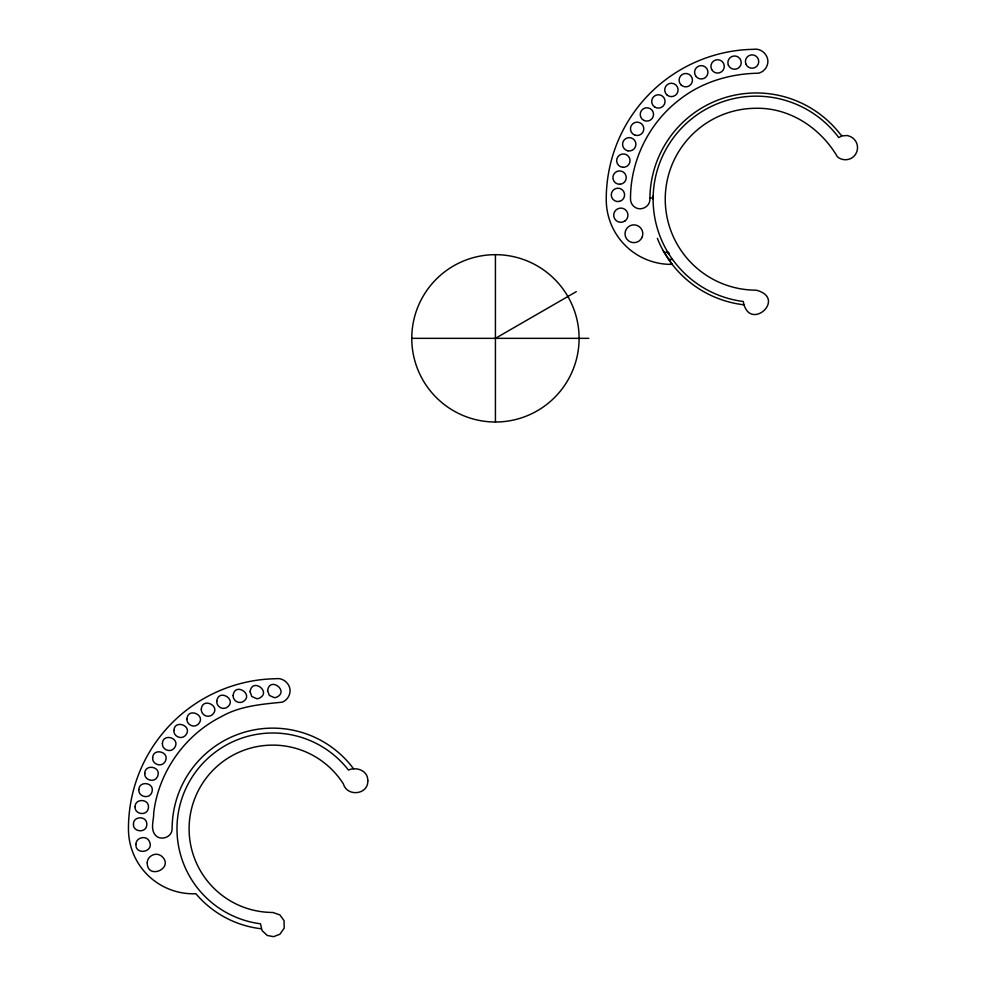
<?xml version="1.0" encoding="UTF-8"?>
<svg xmlns="http://www.w3.org/2000/svg" width="986" height="986" viewBox="0 0 986 986"><rect width="100%" height="100%" fill="white"/><g stroke="black" fill="none" stroke-linecap="round" stroke-linejoin="round"><path stroke-width="1.48" d="M653.126 199.234L653.176 195.992M663.048 250.432L672.205 264.371A64.817 64.817 0 0 1 606.254 198.543L606.316 194.525A149.921 149.921 0 0 1 742.002 49.966L742.495 49.916A153.434 153.434 0 0 1 753.649 49.325C762.314 47.784 770.399 57.015 767.157 65.347C765.875 69.217 762.498 72.298 758.517 73.21C730.17 73.63 701.564 82.06 679.157 99.919C648.862 123.127 630.362 160.792 630.51 198.925C630.424 202.192 632.137 205.421 634.873 207.183C640.432 211.177 649.133 207.257 649.811 200.441A9.7 9.7 0 0 0 649.848 198.013L649.959 195.894A106.291 106.291 0 0 1 840.171 134.084C841.847 137.757 846.506 134.121 849.575 136.253C852.2 137.202 854.468 139.1 855.873 141.516C858.892 146.47 857.647 153.446 853.087 157.02C848.675 160.78 841.588 160.632 837.336 156.688C820.746 128.217 789.872 107.597 756.188 108.287A90.934 90.934 0 0 0 665.254 197.804A90.934 90.934 0 0 0 753.329 290.118L755.042 290.204A12.128 12.128 0 0 1 756.188 290.167C787.863 298.364 748.892 333.12 743.271 301.482A103.062 103.062 0 0 1 657.218 227.988L656.356 224.857A103.062 103.062 0 0 1 837.619 136.056L838.729 137.522L841.724 136.093M495.428 338.346L576.28 291.659M744.122 304.748L742.865 304.674A106.291 106.291 0 0 1 657.366 238.353M649.848 198.013L653.139 198.013M567.874 296.503A83.687 83.687 0 0 1 579.102 338.334A83.662 83.662 0 0 1 495.428 422.008A83.662 83.662 0 0 1 411.766 338.346L588.79 338.346M668.865 252.589L664.071 252.231M668.533 259.343L672.44 259.528M261.204 928.75L260.156 928.639A100.634 100.634 0 0 1 197.286 895.35L195.943 893.784L194.415 893.784A64.817 64.817 0 0 1 128.463 827.957L128.525 823.926A149.921 149.921 0 0 1 264.223 679.366L264.704 679.329A153.434 153.434 0 0 1 275.858 678.725C284.067 677.32 291.979 685.504 289.687 693.663C288.799 697.509 285.891 700.799 282.193 702.18C261.487 704.275 239.943 705.951 221.332 716.649C184.727 734.977 158.549 772.235 153.705 812.883C153.939 819.859 150.205 828.585 155.036 834.785C159.892 841.083 171.305 837.804 172.02 829.855A9.7 9.7 0 0 0 172.082 827.722L172.18 825.627A100.634 100.634 0 0 1 352.298 767.108L353.617 768.87M667.473 251.689L669.161 254.45M567.874 296.49L567.468 295.8A83.687 83.687 0 0 0 495.428 254.671A83.662 83.662 0 0 0 411.766 338.346M495.428 254.684L495.428 422.008M133.455 824.086C132.765 832.011 145.645 833.367 146.704 825.553A6.692 6.692 0 0 0 146.778 823.458C146.199 815.582 133.27 816.137 133.455 824.086M162.407 743.641C161.951 749.311 169.715 752.885 173.672 748.731A6.692 6.692 0 0 0 174.953 747.08C180.241 737.774 162.616 732.783 162.407 743.641M233.115 695.598C232.869 699.592 236.739 703.043 240.646 702.439A6.692 6.692 0 0 0 242.655 701.859C255.029 694.847 234.619 681.363 233.115 695.598M147.222 862.861C147.308 880.325 174.559 868.296 161.963 856.452A8.911 8.911 0 0 0 160.447 855.38C154.987 852.027 147.185 856.489 147.222 862.861M135.932 844.349C135.316 855.577 153.964 852.138 149.625 841.958A7.099 7.099 0 0 0 149.12 840.959C145.977 834.945 135.797 837.595 135.932 844.349M144.769 773.418C144.116 779.926 153.902 783.032 157.094 777.288A6.692 6.692 0 0 0 157.92 775.366C160.595 766.307 144.819 763.842 144.769 773.418M201.304 709.291C200.934 713.938 206.197 717.685 210.449 715.799A6.692 6.692 0 0 0 212.249 714.727C221.739 706.333 202.253 696.51 201.304 709.291M367.815 780.887C368.209 794.827 347.072 797.008 343.411 783.956A83.662 83.662 0 0 0 200.096 787.333A83.662 83.662 0 0 0 270.152 912.407L271.631 912.494A12.128 12.128 0 0 1 272.777 912.457L279.864 914.885L284.054 920.653L284.178 928.146L279.864 934.272L273.529 936.663L267.243 935.467L262.054 930.587L260.489 923.783L257.79 923.401A95.79 95.79 0 0 1 190.323 780.025A95.79 95.79 0 0 1 348.465 770.078C355.7 766.492 368.209 770.214 367.815 780.887M135.094 806.647C134.269 814.128 146.224 816.309 148.134 809.062A6.692 6.692 0 0 0 148.467 807.004C148.874 798.697 135.107 798.253 135.094 806.647M173.906 730.478C173.376 735.815 180.315 739.648 184.518 736.234A6.692 6.692 0 0 0 185.997 734.755C192.615 725.671 174.485 719.077 173.906 730.478M250.074 691.667L251.787 696.486L256.754 698.704A6.692 6.692 0 0 0 258.825 698.371C272.469 692.468 252.206 676.901 250.074 691.667M267.6 690.594L269.314 695.413L274.281 697.632A6.692 6.692 0 0 0 276.351 697.299C289.995 691.396 269.733 675.829 267.6 690.594M152.657 757.803C151.93 763.94 160.804 767.502 164.489 762.486A6.692 6.692 0 0 0 165.549 760.687C169.456 751.554 153.015 747.721 152.657 757.803M216.784 701.268C216.353 705.643 220.938 709.402 225.128 708.17A6.692 6.692 0 0 0 227.039 707.332C237.897 699.678 218.276 687.945 216.784 701.268M138.89 789.552C137.966 796.614 148.96 799.498 151.61 792.892A6.692 6.692 0 0 0 152.201 790.883C153.68 782.268 139.137 780.702 138.89 789.552M186.946 718.843C186.354 723.884 192.492 727.878 196.843 725.203A6.692 6.692 0 0 0 198.494 723.921C206.468 715.232 187.956 706.925 186.946 718.843M642.108 237.244L640.629 239.61A8.911 8.911 0 0 1 628.427 240.781A8.911 8.911 0 0 1 626.615 228.653L628.55 226.644A8.911 8.911 0 0 1 642.108 237.244M625.087 220.876L622.77 222.023A7.099 7.099 0 0 1 617.495 208.921L619.96 208.145A7.099 7.099 0 0 1 627.416 212.545L627.54 212.89A7.099 7.099 0 0 1 625.087 220.876M619.454 201.403L617.014 201.514A6.692 6.692 0 0 1 617.088 188.252L619.528 188.388A6.692 6.692 0 0 1 619.454 201.403M619.911 184.271L617.495 183.951A6.692 6.692 0 0 1 619.565 170.898L621.956 171.342A6.692 6.692 0 0 1 619.911 184.271M622.856 167.312L620.502 166.696A6.692 6.692 0 0 1 624.187 154.001L626.517 154.74A6.692 6.692 0 0 1 622.856 167.312M627.909 150.846L625.654 149.946A6.692 6.692 0 0 1 630.904 137.818L633.111 138.841A6.692 6.692 0 0 1 627.909 150.846M634.984 135.156L632.864 133.973A6.692 6.692 0 0 1 639.581 122.597L641.652 123.891A6.692 6.692 0 0 1 634.984 135.156M643.981 120.465L642.009 119.023A6.692 6.692 0 0 1 650.107 108.583L651.992 110.136A6.692 6.692 0 0 1 643.981 120.465M654.729 107.03L652.966 105.354A6.692 6.692 0 0 1 662.309 96.012L663.985 97.774A6.692 6.692 0 0 1 654.729 107.03M667.091 95.038L665.538 93.152A6.692 6.692 0 0 1 675.989 85.055L677.431 87.014A6.692 6.692 0 0 1 667.091 95.038M680.845 84.697L679.551 82.627A6.692 6.692 0 0 1 690.927 75.897L692.11 78.03A6.692 6.692 0 0 1 680.845 84.697M695.796 76.156L694.773 73.938A6.692 6.692 0 0 1 706.9 68.7L707.812 70.955A6.692 6.692 0 0 1 695.796 76.156M711.695 69.55L710.955 67.233A6.692 6.692 0 0 1 723.65 63.548L724.266 65.902A6.692 6.692 0 0 1 711.695 69.55M745.823 63.93L745.379 61.539A6.692 6.692 0 0 1 758.431 59.468L758.752 61.884A6.692 6.692 0 0 1 745.823 63.93M728.309 65.002L727.865 62.611A6.692 6.692 0 0 1 740.905 60.54L741.225 62.956A6.692 6.692 0 0 1 728.309 65.002"/></g></svg>
